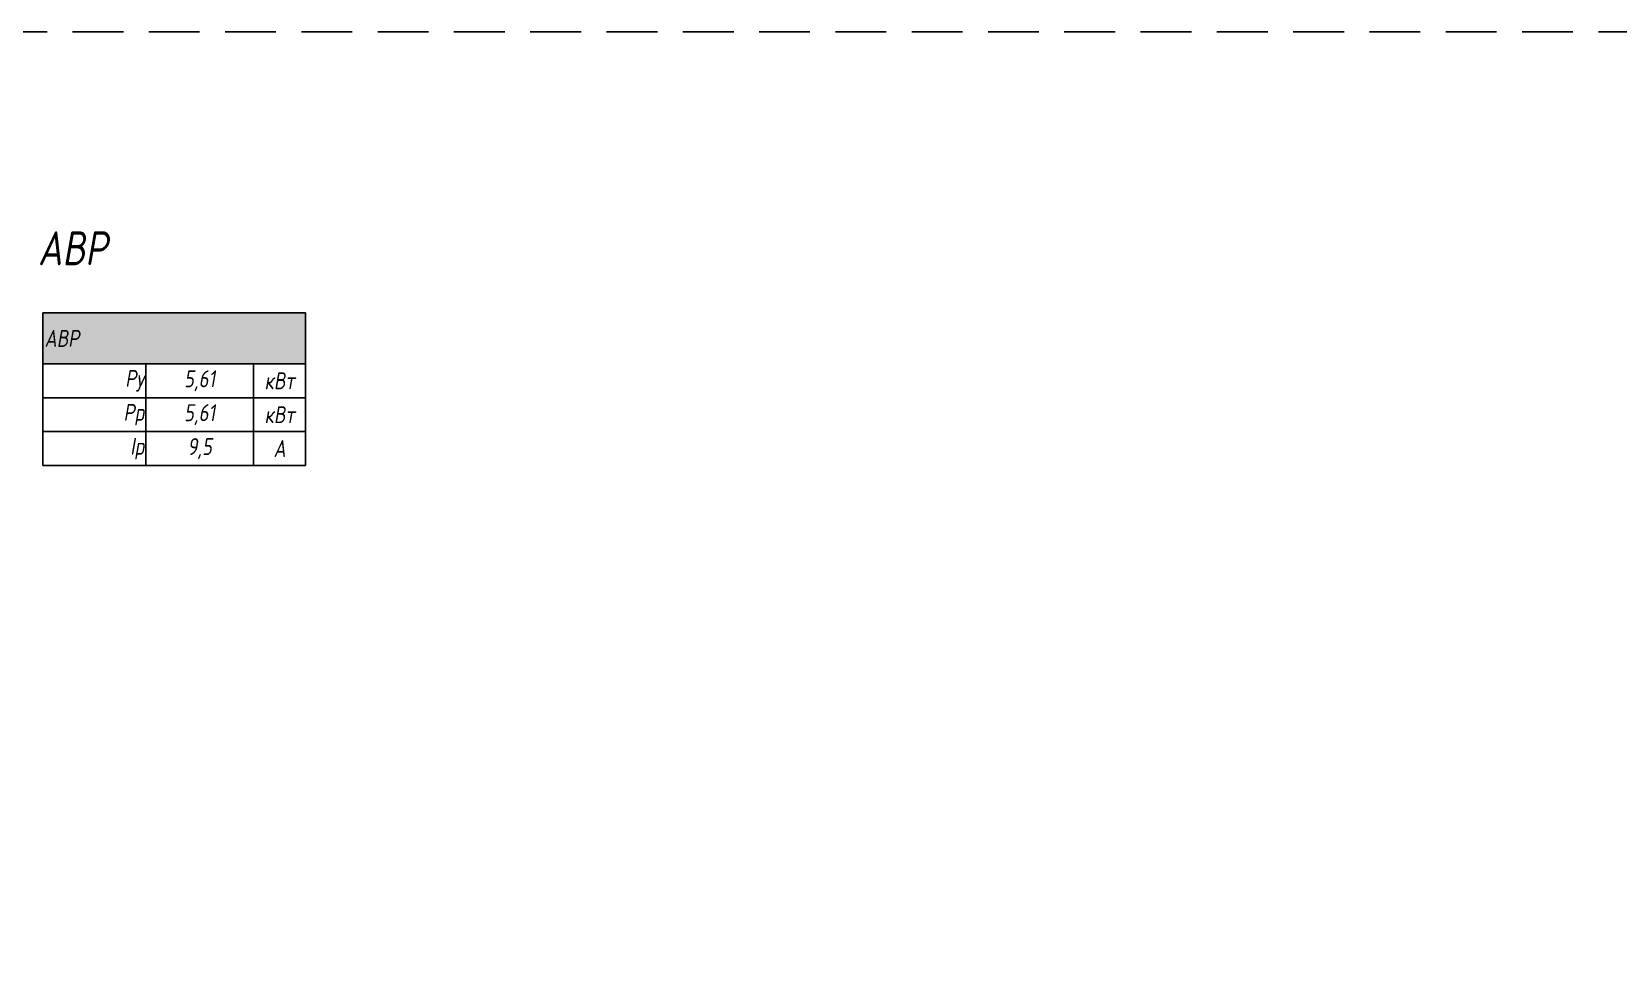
# Model space of a CAD drawing. Header units: millimetres. Extents: x -4379 to 694, y -18291 to 2656.
# Drawn here: x -2179.7 to -1992.6, y -411.2 to -301.6 of the extents above; entities that cross this region are included whole.
import ezdxf

# ---------------------------------------------------------------- set-up
doc = ezdxf.new("R2010")
doc.units = ezdxf.units.MM
doc.linetypes.add('ACAD_ISO016W100', pattern=[9, 6, -3])
doc.layers.add('EL_TX', color=7, linetype='Continuous', lineweight=25)
doc.styles.add('ГОСТ', font='isocpeur.ttf')
doc.styles.add('ГОСТ-0.8', font='isocpeur.ttf', dxfattribs={"width": 0.8, "oblique": 10})

# ---------------------------------------------------------------- blocks, each defined once
blk = doc.blocks.new('*T55')
at = {"layer": 'EL_TX', "linetype": 'ByBlock', "lineweight": -2, "ltscale": 100, "transparency": 16777216}
for p, q in [((0, 0), (31, 0)), ((0, 0), (0, -18)), ((31, 0), (31, -18)), ((0, -6), (12.14, -6)), ((12.14, -6), (12.14, -18)), ((24.85, -6), (24.85, -18)), ((0, -10), (12.14, -10)), ((0, -14), (31, -14)), ((0, -18), (31, -18))]:
    blk.add_line(p, q, dxfattribs=at)
at = {"layer": 'EL_TX', "color": 0, "linetype": 'ByBlock', "lineweight": -2, "ltscale": 100, "transparency": 16777216}
for p, q in [((12.14, -6), (31, -6)), ((12.14, -10), (31, -10))]:
    blk.add_line(p, q, dxfattribs=at)
at = {"layer": 'EL_TX', "color": 40, "lineweight": 0, "ltscale": 100, "true_color": 0xffc000, "transparency": 16777216}
blk.add_solid([(0, 0), (0, -6), (31, 0), (31, -6)], dxfattribs=at)
at = {"layer": 'EL_TX', "color": 0, "lineweight": -3, "ltscale": 100, "transparency": 16777216, "char_height": 2, "style": 'ГОСТ-0.8'}
for s, insert, width, attachment_point in [('{\\fISOCPEUR|b0|i0|c0;АВР', (0.2, -3), 30.6, 4), ('{\\fISOCPEUR|b0|i0|c0;Ру', (11.94, -8), 11.745, 6), ('{\\fISOCPEUR|b0|i0|c0;5,61', (18.5, -8), 12.3069, 5), ('{\\fISOCPEUR|b0|i0|c0;кВт', (27.93, -8), 5.7482, 5), ('{\\fISOCPEUR|b0|i0|c0;Рр', (11.94, -12), 11.745, 6), ('{\\fISOCPEUR|b0|i0|c0;5,61', (18.5, -12), 12.3069, 5), ('{\\fISOCPEUR|b0|i0|c0;кВт', (27.93, -12), 5.7482, 5), ('{\\fISOCPEUR|b0|i0|c0;Iр', (11.94, -16), 11.745, 6), ('{\\fISOCPEUR|b0|i0|c0;9,5', (18.5, -16), 12.3069, 5), ('{\\fISOCPEUR|b0|i0|c0;А', (27.93, -16), 5.7482, 5)]:
    blk.add_mtext(s, dxfattribs=dict(at, insert=insert, width=width, attachment_point=attachment_point))

msp = doc.modelspace()

# ---------------------------------------------------------------- linework, layer by layer
at = {"layer": 'EL_TX', "color": 7, "linetype": 'ACAD_ISO016W100', "elevation": -0.011}
msp.add_lwpolyline([(-1810.347, -454.76), (-2300.934, -454.76), (-2300.934, -301.584), (-1810.347, -301.584)], close=True, dxfattribs=at)

# ---------------------------------------------------------------- block references
msp.add_blockref('*T55', (-2178.434, -334.76, -0.011))

# ---------------------------------------------------------------- texts
at = {"layer": 'EL_TX', "linetype": 'Continuous', "style": 'ГОСТ', "oblique": 10, "width": 0.8}
msp.add_text('АВР', height=4, dxfattribs=at).set_placement((-2179.015, -329.132, -0.011))

doc.saveas('drawing.dxf')
